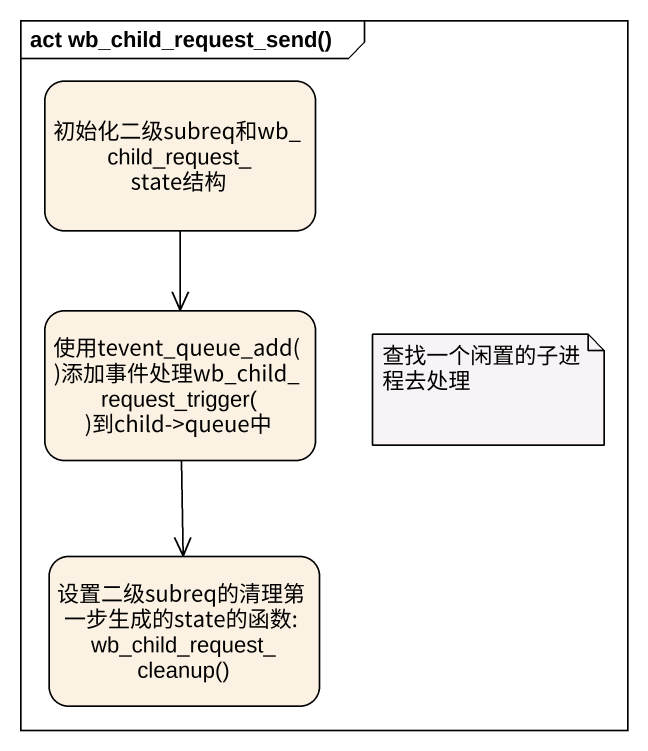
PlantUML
@startuml
mainframe act wb_child_request_send()
hide empty description
state "初始化二级subreq和wb_child_request_state结构" as 初始化二级subreq和wb_child
state "使用tevent_queue_add()添加事件处理wb_child_request_trigger()到child->queue中" as 使用tevent_queue_add_添加事件处理wb
state "设置二级subreq的清理第一步生成的state的函数:wb_child_request_cleanup()" as 设置二级subreq的清理第一步生成的state的函数
初始化二级subreq和wb_child --> 使用tevent_queue_add_添加事件处理wb
使用tevent_queue_add_添加事件处理wb --> 设置二级subreq的清理第一步生成的state的函数
note as N1
  查找一个闲置的子进程去处理
end note
@enduml
